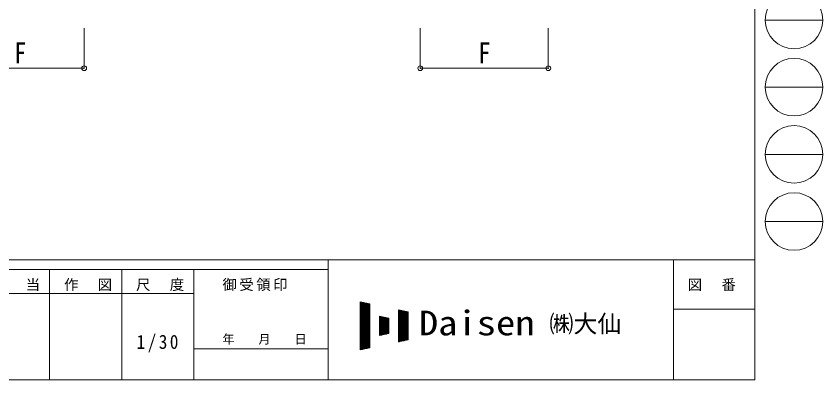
# Model space of a CAD drawing. Units: millimetres, scale not verified. Extents: x -23110 to 2444, y -5820 to 5820.
# Drawn here: x -2596 to 2444, y -5820 to -3546 of the extents above; entities that cross this region are included whole.
import ezdxf
from ezdxf.enums import TextEntityAlignment as Align

# ---------------------------------------------------------------- set-up
doc = ezdxf.new("R2010")
doc.units = ezdxf.units.MM
doc.header["$LTSCALE"] = 30
doc.header["$PDMODE"] = 32
doc.header["$PDSIZE"] = 30
doc.layers.add('0-6_OTH_LINE', color=6, linetype='Continuous', lineweight=9)
doc.layers.add('F-0_240', color=7, linetype='Continuous', lineweight=9)
doc.styles.add('ＭＳ ゴシック', font='')
doc.styles.get('ＭＳ ゴシック').set_extended_font_data('MS Gothic')

msp = doc.modelspace()

# ---------------------------------------------------------------- linework, layer by layer
at = {"layer": '0-6_OTH_LINE'}
for p, q in [((-2171.31, -3871.4), (-2171.31, -3621.42)), ((-2171.31, -3871.4), (-2171.31, -3621.42)), ((-71.31, -3871.4), (-71.31, -3621.42)), ((-71.31, -3871.4), (-71.31, -3621.42)), ((728.69, -3871.4), (728.69, -3621.42)), ((728.69, -3871.4), (728.69, -3621.42)), ((-2971.31, -3871.4), (-2171.31, -3871.4)), ((-2971.31, -3871.4), (-2171.31, -3871.4)), ((-71.31, -3871.4), (728.69, -3871.4)), ((-71.31, -3871.4), (728.69, -3871.4))]:
    msp.add_line(p, q, dxfattribs=at)
for p in [(-2171.31, -3871.4), (-71.31, -3871.4), (728.69, -3871.4)]:
    msp.add_point(p, dxfattribs=at)
at = {"layer": 'F-0_240', "color": 5}
for p, q in [((2020.01, 5820), (2020.01, -5820)), ((-14419.99, -5070), (2020.01, -5070)), ((-646.75, -5070), (-646.75, -5820)), ((1510.01, -5070), (1510.01, -5820)), ((-14419.99, -5130), (-646.75, -5130)), ((-2386.75, -5130), (-2386.75, -5820)), ((-1936.75, -5130), (-1936.75, -5820)), ((-1486.75, -5130), (-1486.75, -5820)), ((-3286.75, -5280), (-1486.75, -5280)), ((1510.01, -5377.5), (2020.01, -5377.5)), ((-1486.75, -5625), (-646.75, -5625)), ((-14419.99, -5820), (2020.01, -5820))]:
    msp.add_line(p, q, dxfattribs=at)
at = {"layer": 'F-0_240', "color": 4}
for p, q in [((2084.12, -3570), (2444.13, -3570)), ((2084.12, -3990), (2444.13, -3990)), ((2084.12, -4410), (2444.13, -4410)), ((2084.12, -4830), (2444.13, -4830))]:
    msp.add_line(p, q, dxfattribs=at)
at = {"layer": 'F-0_240'}
for p, q in [((-446.79, -5332.6), (-386.79, -5345.1)), ((-446.79, -5332.6), (-446.79, -5632.6)), ((-446.79, -5335.42), (-433.24, -5335.42)), ((-446.79, -5338.42), (-418.84, -5338.42)), ((-446.79, -5341.42), (-404.44, -5341.42)), ((-445.01, -5632.23), (-445.01, -5332.97)), ((-442.01, -5631.61), (-442.01, -5333.6)), ((-439.01, -5630.98), (-439.01, -5334.22)), ((-436.01, -5630.36), (-436.01, -5334.85)), ((-433.01, -5629.73), (-433.01, -5335.47)), ((-430.01, -5629.11), (-430.01, -5336.1)), ((-427.01, -5628.48), (-427.01, -5336.72)), ((-424.01, -5627.86), (-424.01, -5337.35)), ((-421.01, -5627.23), (-421.01, -5337.97)), ((-418.01, -5626.61), (-418.01, -5338.6)), ((-415.01, -5625.98), (-415.01, -5339.22)), ((-412.01, -5625.36), (-412.01, -5339.85)), ((-409.01, -5624.73), (-409.01, -5340.47)), ((-406.01, -5624.11), (-406.01, -5341.1)), ((-403.01, -5623.48), (-403.01, -5341.72)), ((-400.01, -5622.86), (-400.01, -5342.35)), ((-446.79, -5344.42), (-390.04, -5344.42)), ((-446.79, -5347.42), (-386.79, -5347.42)), ((-446.79, -5350.42), (-386.79, -5350.42)), ((-446.79, -5353.42), (-386.79, -5353.42)), ((-446.79, -5356.42), (-386.79, -5356.42)), ((-446.79, -5359.42), (-386.79, -5359.42)), ((-446.79, -5362.42), (-386.79, -5362.42)), ((-446.79, -5365.42), (-386.79, -5365.42)), ((-446.79, -5368.42), (-386.79, -5368.42)), ((-446.79, -5371.42), (-386.79, -5371.42)), ((-446.79, -5374.42), (-386.79, -5374.42)), ((-446.79, -5377.42), (-386.79, -5377.42)), ((-446.79, -5380.42), (-386.79, -5380.42)), ((-446.79, -5383.42), (-386.79, -5383.42)), ((-446.79, -5386.42), (-386.79, -5386.42)), ((-446.79, -5389.42), (-386.79, -5389.42)), ((-446.79, -5392.42), (-386.79, -5392.42)), ((-397.01, -5622.23), (-397.01, -5342.97)), ((-394.01, -5621.61), (-394.01, -5343.6)), ((-391.01, -5620.98), (-391.01, -5344.22)), ((-388.01, -5620.36), (-388.01, -5344.85)), ((-386.79, -5345.1), (-386.79, -5620.1)), ((-206.79, -5382.6), (-146.79, -5395.1)), ((-206.79, -5382.6), (-206.79, -5582.6)), ((-206.79, -5383.42), (-202.84, -5383.42)), ((-206.79, -5386.42), (-188.44, -5386.42)), ((-206.79, -5389.42), (-174.04, -5389.42)), ((-206.79, -5392.42), (-159.64, -5392.42)), ((-205.01, -5582.23), (-205.01, -5382.97)), ((-202.01, -5581.61), (-202.01, -5383.6)), ((-199.01, -5580.98), (-199.01, -5384.22)), ((-196.01, -5580.36), (-196.01, -5384.85)), ((-193.01, -5579.73), (-193.01, -5385.47)), ((-190.01, -5579.11), (-190.01, -5386.1)), ((-187.01, -5578.48), (-187.01, -5386.72)), ((-184.01, -5577.86), (-184.01, -5387.35)), ((-181.01, -5577.23), (-181.01, -5387.97)), ((-178.01, -5576.61), (-178.01, -5388.6)), ((-175.01, -5575.98), (-175.01, -5389.22)), ((-172.01, -5575.36), (-172.01, -5389.85)), ((-169.01, -5574.73), (-169.01, -5390.47)), ((-166.01, -5574.11), (-166.01, -5391.1)), ((-163.01, -5573.48), (-163.01, -5391.72)), ((-160.01, -5572.86), (-160.01, -5392.35)), ((-157.01, -5572.23), (-157.01, -5392.97)), ((-446.79, -5395.42), (-386.79, -5395.42)), ((-446.79, -5398.42), (-386.79, -5398.42)), ((-446.79, -5401.42), (-386.79, -5401.42)), ((-446.79, -5404.42), (-386.79, -5404.42)), ((-446.79, -5407.42), (-386.79, -5407.42)), ((-446.79, -5410.42), (-386.79, -5410.42)), ((-446.79, -5413.42), (-386.79, -5413.42)), ((-446.79, -5416.42), (-386.79, -5416.42)), ((-446.79, -5419.42), (-386.79, -5419.42)), ((-446.79, -5422.42), (-386.79, -5422.42)), ((-446.79, -5425.42), (-386.79, -5425.42)), ((-446.79, -5428.42), (-386.79, -5428.42)), ((-446.79, -5431.42), (-386.79, -5431.42)), ((-446.79, -5434.42), (-386.79, -5434.42)), ((-446.79, -5437.42), (-386.79, -5437.42)), ((-446.79, -5440.42), (-386.79, -5440.42)), ((-446.79, -5443.42), (-386.79, -5443.42)), ((-326.79, -5422.6), (-266.79, -5435.1)), ((-326.79, -5422.6), (-326.79, -5542.6)), ((-326.79, -5425.42), (-313.24, -5425.42)), ((-326.79, -5428.42), (-298.84, -5428.42)), ((-326.79, -5431.42), (-284.44, -5431.42)), ((-326.79, -5434.42), (-270.04, -5434.42)), ((-326.79, -5437.42), (-266.79, -5437.42)), ((-326.79, -5440.42), (-266.79, -5440.42)), ((-326.79, -5443.42), (-266.79, -5443.42)), ((-325.01, -5542.23), (-325.01, -5422.97)), ((-322.01, -5541.61), (-322.01, -5423.6)), ((-319.01, -5540.98), (-319.01, -5424.22)), ((-316.01, -5540.36), (-316.01, -5424.85)), ((-313.01, -5539.73), (-313.01, -5425.47)), ((-310.01, -5539.11), (-310.01, -5426.1)), ((-307.01, -5538.48), (-307.01, -5426.72)), ((-304.01, -5537.86), (-304.01, -5427.35)), ((-301.01, -5537.23), (-301.01, -5427.97)), ((-298.01, -5536.61), (-298.01, -5428.6)), ((-295.01, -5535.98), (-295.01, -5429.22)), ((-292.01, -5535.36), (-292.01, -5429.85)), ((-289.01, -5534.73), (-289.01, -5430.47)), ((-286.01, -5534.11), (-286.01, -5431.1)), ((-283.01, -5533.48), (-283.01, -5431.72)), ((-280.01, -5532.86), (-280.01, -5432.35)), ((-277.01, -5532.23), (-277.01, -5432.97)), ((-274.01, -5531.61), (-274.01, -5433.6)), ((-271.01, -5530.98), (-271.01, -5434.22)), ((-268.01, -5530.36), (-268.01, -5434.85)), ((-266.79, -5435.1), (-266.79, -5530.1)), ((-206.79, -5395.42), (-146.79, -5395.42)), ((-206.79, -5398.42), (-146.79, -5398.42)), ((-206.79, -5401.42), (-146.79, -5401.42)), ((-206.79, -5404.42), (-146.79, -5404.42)), ((-206.79, -5407.42), (-146.79, -5407.42)), ((-206.79, -5410.42), (-146.79, -5410.42)), ((-206.79, -5413.42), (-146.79, -5413.42)), ((-206.79, -5416.42), (-146.79, -5416.42)), ((-206.79, -5419.42), (-146.79, -5419.42)), ((-206.79, -5422.42), (-146.79, -5422.42)), ((-206.79, -5425.42), (-146.79, -5425.42)), ((-206.79, -5428.42), (-146.79, -5428.42)), ((-206.79, -5431.42), (-146.79, -5431.42)), ((-206.79, -5434.42), (-146.79, -5434.42)), ((-206.79, -5437.42), (-146.79, -5437.42)), ((-206.79, -5440.42), (-146.79, -5440.42)), ((-206.79, -5443.42), (-146.79, -5443.42)), ((-154.01, -5571.61), (-154.01, -5393.6)), ((-151.01, -5570.98), (-151.01, -5394.22)), ((-148.01, -5570.36), (-148.01, -5394.85)), ((-146.79, -5395.1), (-146.79, -5570.1)), ((-446.79, -5446.42), (-386.79, -5446.42)), ((-446.79, -5449.42), (-386.79, -5449.42)), ((-446.79, -5452.42), (-386.79, -5452.42)), ((-446.79, -5455.42), (-386.79, -5455.42)), ((-446.79, -5458.42), (-386.79, -5458.42)), ((-446.79, -5461.42), (-386.79, -5461.42)), ((-446.79, -5464.42), (-386.79, -5464.42)), ((-446.79, -5467.42), (-386.79, -5467.42)), ((-446.79, -5470.42), (-386.79, -5470.42)), ((-446.79, -5473.42), (-386.79, -5473.42)), ((-446.79, -5476.42), (-386.79, -5476.42)), ((-446.79, -5479.42), (-386.79, -5479.42)), ((-446.79, -5482.42), (-386.79, -5482.42)), ((-446.79, -5485.42), (-386.79, -5485.42)), ((-446.79, -5488.42), (-386.79, -5488.42)), ((-446.79, -5491.42), (-386.79, -5491.42)), ((-326.79, -5446.42), (-266.79, -5446.42)), ((-326.79, -5449.42), (-266.79, -5449.42)), ((-326.79, -5452.42), (-266.79, -5452.42)), ((-326.79, -5455.42), (-266.79, -5455.42)), ((-326.79, -5458.42), (-266.79, -5458.42)), ((-326.79, -5461.42), (-266.79, -5461.42)), ((-326.79, -5464.42), (-266.79, -5464.42)), ((-326.79, -5467.42), (-266.79, -5467.42)), ((-326.79, -5470.42), (-266.79, -5470.42)), ((-326.79, -5473.42), (-266.79, -5473.42)), ((-326.79, -5476.42), (-266.79, -5476.42)), ((-326.79, -5479.42), (-266.79, -5479.42)), ((-326.79, -5482.42), (-266.79, -5482.42)), ((-326.79, -5485.42), (-266.79, -5485.42)), ((-326.79, -5488.42), (-266.79, -5488.42)), ((-326.79, -5491.42), (-266.79, -5491.42)), ((-206.79, -5446.42), (-146.79, -5446.42)), ((-206.79, -5449.42), (-146.79, -5449.42)), ((-206.79, -5452.42), (-146.79, -5452.42)), ((-206.79, -5455.42), (-146.79, -5455.42)), ((-206.79, -5458.42), (-146.79, -5458.42)), ((-206.79, -5461.42), (-146.79, -5461.42)), ((-206.79, -5464.42), (-146.79, -5464.42)), ((-206.79, -5467.42), (-146.79, -5467.42)), ((-206.79, -5470.42), (-146.79, -5470.42)), ((-206.79, -5473.42), (-146.79, -5473.42)), ((-206.79, -5476.42), (-146.79, -5476.42)), ((-206.79, -5479.42), (-146.79, -5479.42)), ((-206.79, -5482.42), (-146.79, -5482.42)), ((-206.79, -5485.42), (-146.79, -5485.42)), ((-206.79, -5488.42), (-146.79, -5488.42)), ((-206.79, -5491.42), (-146.79, -5491.42)), ((-446.79, -5494.42), (-386.79, -5494.42)), ((-446.79, -5497.42), (-386.79, -5497.42)), ((-446.79, -5500.42), (-386.79, -5500.42)), ((-446.79, -5503.42), (-386.79, -5503.42)), ((-446.79, -5506.42), (-386.79, -5506.42)), ((-446.79, -5509.42), (-386.79, -5509.42)), ((-446.79, -5512.42), (-386.79, -5512.42)), ((-446.79, -5515.42), (-386.79, -5515.42)), ((-446.79, -5518.42), (-386.79, -5518.42)), ((-446.79, -5521.42), (-386.79, -5521.42)), ((-446.79, -5524.42), (-386.79, -5524.42)), ((-446.79, -5527.42), (-386.79, -5527.42)), ((-446.79, -5530.42), (-386.79, -5530.42)), ((-446.79, -5533.42), (-386.79, -5533.42)), ((-446.79, -5536.42), (-386.79, -5536.42)), ((-446.79, -5539.42), (-386.79, -5539.42)), ((-446.79, -5542.42), (-386.79, -5542.42)), ((-326.79, -5494.42), (-266.79, -5494.42)), ((-326.79, -5497.42), (-266.79, -5497.42)), ((-326.79, -5500.42), (-266.79, -5500.42)), ((-326.79, -5503.42), (-266.79, -5503.42)), ((-326.79, -5506.42), (-266.79, -5506.42)), ((-326.79, -5509.42), (-266.79, -5509.42)), ((-326.79, -5512.42), (-266.79, -5512.42)), ((-326.79, -5515.42), (-266.79, -5515.42)), ((-326.79, -5518.42), (-266.79, -5518.42)), ((-326.79, -5521.42), (-266.79, -5521.42)), ((-326.79, -5524.42), (-266.79, -5524.42)), ((-326.79, -5527.42), (-266.79, -5527.42)), ((-326.79, -5542.6), (-266.79, -5530.1)), ((-326.79, -5530.42), (-268.33, -5530.42)), ((-326.79, -5533.42), (-282.73, -5533.42)), ((-326.79, -5536.42), (-297.13, -5536.42)), ((-326.79, -5539.42), (-311.53, -5539.42)), ((-326.79, -5542.42), (-325.93, -5542.42)), ((-206.79, -5494.42), (-146.79, -5494.42)), ((-206.79, -5497.42), (-146.79, -5497.42)), ((-206.79, -5500.42), (-146.79, -5500.42)), ((-206.79, -5503.42), (-146.79, -5503.42)), ((-206.79, -5506.42), (-146.79, -5506.42)), ((-206.79, -5509.42), (-146.79, -5509.42)), ((-206.79, -5512.42), (-146.79, -5512.42)), ((-206.79, -5515.42), (-146.79, -5515.42)), ((-206.79, -5518.42), (-146.79, -5518.42)), ((-206.79, -5521.42), (-146.79, -5521.42)), ((-206.79, -5524.42), (-146.79, -5524.42)), ((-206.79, -5527.42), (-146.79, -5527.42)), ((-206.79, -5530.42), (-146.79, -5530.42)), ((-206.79, -5533.42), (-146.79, -5533.42)), ((-206.79, -5536.42), (-146.79, -5536.42)), ((-206.79, -5539.42), (-146.79, -5539.42)), ((-206.79, -5542.42), (-146.79, -5542.42)), ((-446.79, -5545.42), (-386.79, -5545.42)), ((-446.79, -5548.42), (-386.79, -5548.42)), ((-446.79, -5551.42), (-386.79, -5551.42)), ((-446.79, -5554.42), (-386.79, -5554.42)), ((-446.79, -5557.42), (-386.79, -5557.42)), ((-446.79, -5560.42), (-386.79, -5560.42)), ((-446.79, -5563.42), (-386.79, -5563.42)), ((-446.79, -5566.42), (-386.79, -5566.42)), ((-446.79, -5569.42), (-386.79, -5569.42)), ((-446.79, -5572.42), (-386.79, -5572.42)), ((-446.79, -5575.42), (-386.79, -5575.42)), ((-446.79, -5578.42), (-386.79, -5578.42)), ((-446.79, -5581.42), (-386.79, -5581.42)), ((-446.79, -5584.42), (-386.79, -5584.42)), ((-446.79, -5587.42), (-386.79, -5587.42)), ((-446.79, -5590.42), (-386.79, -5590.42)), ((-446.79, -5593.42), (-386.79, -5593.42)), ((-206.79, -5545.42), (-146.79, -5545.42)), ((-206.79, -5548.42), (-146.79, -5548.42)), ((-206.79, -5551.42), (-146.79, -5551.42)), ((-206.79, -5554.42), (-146.79, -5554.42)), ((-206.79, -5557.42), (-146.79, -5557.42)), ((-206.79, -5560.42), (-146.79, -5560.42)), ((-206.79, -5563.42), (-146.79, -5563.42)), ((-206.79, -5566.42), (-146.79, -5566.42)), ((-206.79, -5569.42), (-146.79, -5569.42)), ((-146.79, -5570.1), (-206.79, -5582.6)), ((-206.79, -5572.42), (-157.93, -5572.42)), ((-206.79, -5575.42), (-172.33, -5575.42)), ((-206.79, -5578.42), (-186.73, -5578.42)), ((-206.79, -5581.42), (-201.13, -5581.42)), ((-446.79, -5596.42), (-386.79, -5596.42)), ((-446.79, -5599.42), (-386.79, -5599.42)), ((-446.79, -5602.42), (-386.79, -5602.42)), ((-446.79, -5605.42), (-386.79, -5605.42)), ((-446.79, -5608.42), (-386.79, -5608.42)), ((-446.79, -5611.42), (-386.79, -5611.42)), ((-446.79, -5614.42), (-386.79, -5614.42)), ((-446.79, -5617.42), (-386.79, -5617.42)), ((-386.79, -5620.1), (-446.79, -5632.6)), ((-446.79, -5620.42), (-388.33, -5620.42)), ((-446.79, -5623.42), (-402.73, -5623.42)), ((-446.79, -5626.42), (-417.13, -5626.42)), ((-446.79, -5629.42), (-431.53, -5629.42)), ((-446.79, -5632.42), (-445.93, -5632.42))]:
    msp.add_line(p, q, dxfattribs=at)
at = {"layer": 'F-0_240', "color": 4}
for centre in [(2264.12, -3570), (2264.12, -3990), (2264.12, -4410), (2264.12, -4830)]:
    msp.add_circle(centre, 180, dxfattribs=at)

# ---------------------------------------------------------------- texts
at = {"layer": '0-6_OTH_LINE', "color": 7, "style": 'ＭＳ ゴシック', "width": 0.85}
for p in [(-2608.81, -3881.4), (-2608.81, -3881.4), (291.19, -3881.4), (291.19, -3881.4)]:
    msp.add_text('F', height=132, dxfattribs=at).set_placement(p, align=Align.BOTTOM_LEFT)
at = {"layer": 'F-0_240', "style": 'ＭＳ ゴシック', "width": 1.15}
msp.add_text('Daisen', height=154, dxfattribs=at).set_placement((-79.92, -5587.6), align=Align.BOTTOM_LEFT)
at = {"layer": 'F-0_240', "style": 'ＭＳ ゴシック'}
for s, height, p in [('㈱大仙\u3000', 110, (735.48, -5557.6)), ('年\u3000\u3000月\u3000\u3000日', 54.99, (-1306.75, -5610))]:
    msp.add_text(s, height=height, dxfattribs=at).set_placement(p, align=Align.BOTTOM_LEFT)
at = {"layer": 'F-0_240', "attachment_point": 7, "style": 'ＭＳ ゴシック'}
for s, insert, char_height in [('\\T1.17;担\u3000当', (-2746.75, -5265), 65.98), ('\\T1.17;作\u3000図', (-2296.75, -5265), 65.98), ('\\T1.17;尺\u3000度', (-1846.74, -5265), 65.98), ('\\T1.17;御受領印', (-1306.75, -5265), 65.98), ('\\T1.17;図\u3000番', (1600.01, -5265), 65.98), ('\\T1.28;\\W0.9;1/30', (-1843, -5647.5), 87.98)]:
    msp.add_mtext(s, dxfattribs=dict(at, insert=insert, char_height=char_height))

doc.saveas('drawing.dxf')
